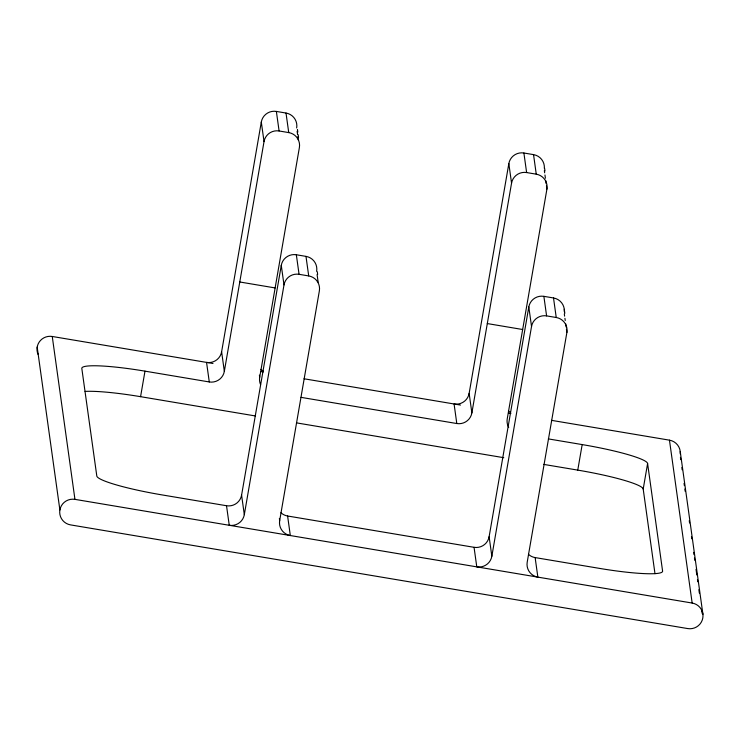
<?xml version="1.0" encoding="UTF-8"?>
<svg xmlns="http://www.w3.org/2000/svg" width="740" height="740" viewBox="0 0 740 740"><rect width="100%" height="100%" fill="white"/><g stroke="black" fill="none" stroke-linecap="round" stroke-linejoin="round"><path stroke-width="1.11" d="M85.082 391.414A65.24 7.835 9.8 0 1 140.572 396.677L144.985 371.147L209.281 381.951A13.052 12.941 -7.9 0 0 224.34 371.341L264.032 141.581L261.303 122.035A13.052 12.941 -7.9 0 1 276.371 111.425L286.01 113.044A13.052 12.941 -7.9 0 1 296.666 127.974M224.34 371.341L221.621 351.796L261.303 122.035M260.591 384.624A13.052 12.941 -7.9 0 1 259.703 377.28L299.386 147.519A13.052 12.941 -7.9 0 0 288.739 132.59L286.01 113.044M241.592 495.134A13.052 12.941 -7.9 0 1 226.523 505.735L229.252 525.28A13.052 12.941 -7.9 0 0 244.311 514.679L241.592 495.134L281.274 265.364A13.052 12.941 -7.9 0 1 296.342 254.764L305.981 256.382A13.052 12.941 -7.9 0 1 316.637 271.312M244.311 514.679L284.003 284.909L281.274 265.364M280.932 512.737A13.052 12.941 -7.9 0 0 287.601 516.002L290.33 535.547A13.052 12.941 -7.9 0 1 279.674 520.618L319.365 290.857A13.052 12.941 -7.9 0 0 308.71 275.928L305.981 256.382M301.05 397.361L456.802 423.53A13.052 12.941 -7.9 0 0 471.87 412.92L469.142 393.375L508.833 163.614A13.052 12.941 -7.9 0 1 523.892 153.004L533.54 154.623A13.052 12.941 -7.9 0 1 544.344 168.396M471.87 412.92L511.553 183.159L508.833 163.614M546.462 185.842L546.916 189.098L507.233 418.858A13.052 12.941 -7.9 0 0 508.713 427.387M489.122 536.713A13.052 12.941 -7.9 0 1 474.053 547.313L476.782 566.868A13.052 12.941 -7.9 0 0 491.841 556.258L489.122 536.713L528.804 306.952A13.052 12.941 -7.9 0 1 543.872 296.342L553.511 297.961A13.052 12.941 -7.9 0 1 564.315 311.734M491.841 556.258L531.533 326.497L528.804 306.952M566.433 329.18L566.886 332.436L527.204 562.197A13.052 12.941 -7.9 0 0 537.86 577.126L535.131 557.581A13.052 12.941 -7.9 0 1 528.452 554.316M654.983 573.694L643.199 489.057A65.24 7.835 9.8 0 0 577.764 470.113L582.177 444.583L548.34 438.903M643.199 489.057L647.602 463.536A65.24 7.835 9.8 0 0 582.177 444.583M264.032 141.581A13.052 12.941 -7.9 0 1 279.091 130.971L288.739 132.59M511.553 183.159A13.052 12.941 -7.9 0 1 526.621 172.549L536.26 174.178A13.052 12.941 -7.9 0 1 546.916 189.098M284.003 284.909A13.052 12.941 -7.9 0 1 299.062 274.309L308.71 275.928M531.533 326.497A13.052 12.941 -7.9 0 1 546.592 315.887L556.24 317.506A13.052 12.941 -7.9 0 1 566.886 332.436M239.779 281.986L275.132 287.934M487.299 323.565L522.662 329.513M38.073 354.423A13.052 12.941 -7.9 0 1 52.253 336.478L212.981 363.479M261.202 371.582L263.348 371.943M304.011 378.769L460.511 405.058M508.732 413.161L510.877 413.521M551.466 420.339L669.46 440.161A13.052 12.941 -7.9 0 1 680.264 453.935M140.572 396.677L255.568 415.991M296.555 422.882L503.764 457.69M543.613 464.378L577.764 470.113M226.523 505.735L162.236 494.94A65.24 7.835 9.8 0 1 96.801 475.996L81.826 368.492A65.24 7.835 9.8 0 1 144.985 371.147M287.601 516.002L474.053 547.313M535.131 557.581L599.428 568.376A65.24 7.835 9.8 0 0 662.587 571.03L647.602 463.536M59.884 509.971A13.052 12.941 -7.9 0 1 74.944 499.361L692.159 603.045A13.052 12.941 -7.9 0 1 702.815 617.965A13.052 12.941 -7.9 0 1 687.747 628.574L70.541 524.891A13.052 12.941 -7.9 0 1 59.884 509.971L37.185 347.088M702.926 614.376L680.226 451.493M680.43 457.348L680.745 459.614M681.855 467.532L682.169 469.789M684.056 483.368L684.37 485.625M684.842 489.02L685.157 491.286M689.255 520.692L689.578 522.958M691.465 536.528L691.78 538.794M693.676 552.364L693.99 554.621M694.462 558.015L694.777 560.282M696.035 569.328L696.821 574.989M697.45 579.513L697.774 581.77M698.875 589.688L699.346 593.082M701.871 611.185L702.186 613.442M669.46 440.161L692.159 603.045M544.612 168.369L544.982 171.014M564.814 313.335L564.278 309.292M544.344 170.635L544.649 172.809M544.955 174.982L545.408 178.238M545.704 180.412L546.157 183.668M564.315 313.973L564.62 316.147M564.925 318.32L565.221 320.485M565.684 323.75L566.137 327.006M533.54 154.623L536.26 174.178M553.511 297.961L556.24 317.506M523.892 153.004L526.621 172.549M543.872 296.342L546.592 315.887M456.802 423.53L454.082 403.985A13.052 12.941 -7.9 0 0 469.142 393.375M297.452 129.435L297.822 132.081M298.192 134.726L298.562 137.372M317.284 271.756L317.654 274.401M297.119 131.23L297.572 134.486M297.878 136.66L298.331 139.916M317.09 274.568L318.154 282.171M276.371 111.425L279.091 130.971M296.342 254.764L299.062 274.309M259.398 375.115L259.703 377.28M279.368 518.444L279.674 520.618M209.281 381.951L206.553 362.406A13.052 12.941 -7.9 0 0 221.621 351.796M52.253 336.478L74.944 499.361M510.582 412.55A13.052 12.941 -7.9 0 1 508.482 410.978M263.052 370.971A13.052 12.941 -7.9 0 1 260.952 369.399"/></g></svg>
